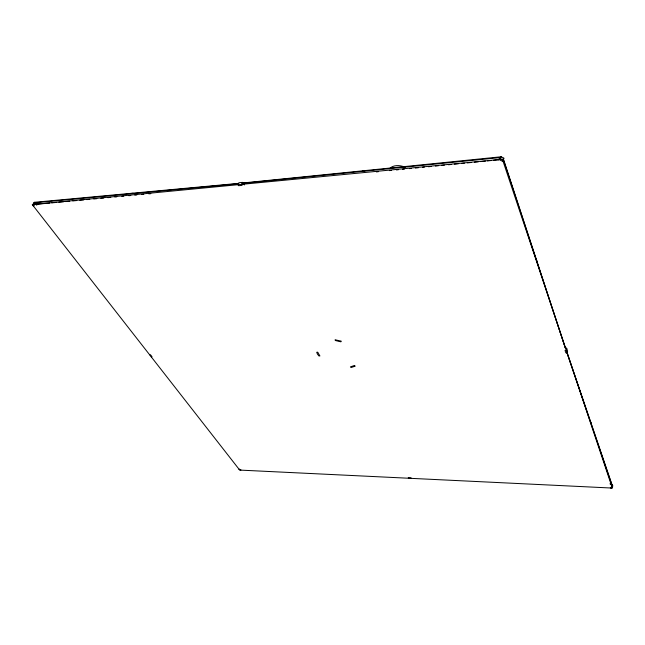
<?xml version="1.0" encoding="UTF-8"?>
<svg xmlns="http://www.w3.org/2000/svg" width="645" height="645" viewBox="0 0 645 645"><rect width="100%" height="100%" fill="white"/><g stroke="black" fill="none" stroke-linecap="round" stroke-linejoin="round"><path stroke-width="0.97" d="M611.678 486.338L611.928 484.508L566.592 351.098M612.524 487.475L611.597 487.031L610.315 487.773L611.234 488.225L612.524 487.475L612.75 485.411L611.928 484.508M503.568 159.525L565.399 348.155L503.463 159.928M566.649 348.244L566.302 350.412L565.028 350.428L565.834 352.823L567.1 352.807L567.455 350.638L566.649 348.244L565.463 347.752M38.192 203.965L35.378 202.877L33.782 206.053L32.645 205.497L34.233 202.312L238.779 183.357M34.233 202.312L32.645 205.497M35.378 202.877L35.032 204.239L36.91 204.965M498.416 159.912L500.456 157.694L499.891 159.895L502.528 161.323L503.866 158.202L501.229 156.775L243.246 182.93L242.439 182.382L238.972 182.72L237.965 184.712L238.545 185.712L242.02 185.381L241.448 184.381L242.439 182.382M493.441 160.299L498.44 159.807L500.625 157.138M499.891 159.895L501.229 156.775M242.351 184.712L243.246 182.93M49.754 203.046L38.748 204.07L35.37 202.764L38.136 203.401M503.253 158.565L503.866 158.202M500.52 157.549L243.06 183.293L244.342 184.986M376.39 171.901L378.389 171.699M389.395 170.611L391.394 170.409M396.401 169.917L398.4 169.716M402.399 169.321L404.407 169.127M409.406 168.627L411.405 168.426M415.404 168.031L418.412 167.732M422.41 167.337L424.41 167.144M428.409 166.741L431.416 166.45M435.415 166.047L438.415 165.749M441.422 165.459L444.421 165.16M448.42 164.765L451.419 164.467M454.427 164.169L458.426 163.774M461.425 163.475L464.424 163.177M467.432 162.879L471.431 162.484M474.43 162.185L478.429 161.79M480.436 161.589L485.435 161.097M487.435 160.895L491.442 160.5M362.716 170.957L365.328 170.699M131.137 193.46L133.201 193.266M35.37 202.764L238.594 183.728M51.753 202.861L56.76 202.393M58.759 202.208L63.758 201.748M65.766 201.562L69.765 201.192M72.764 200.909L76.771 200.539M79.77 200.256L83.777 199.886M86.777 199.611L89.776 199.329M93.783 198.958L96.782 198.684M100.781 198.313L103.789 198.031M107.788 197.66L110.787 197.386M114.794 197.015L116.793 196.822M121.8 196.362L123.8 196.177M128.798 195.709L130.806 195.524M134.805 195.153L136.805 194.967M141.811 194.508L143.811 194.322M148.818 193.855L150.817 193.669M149.664 354.831L150.519 354.823L152.043 356.774L151.188 356.782M36.709 204.771L35.032 204.126L35.604 202.425L37.99 203.352M32.984 204.134L34.129 204.691M500.665 158.976L503.302 160.403M610.106 483.911L611.831 484.959M610.186 483.847L611.887 484.887L566.528 351.509M408.567 478.235L408.253 477.695L411.026 477.832L411.341 478.372M590.618 421.806L591.078 423.16M536.882 260.846L537.519 262.757M389.507 168.692A12.989 9.175 19.3 0 1 405.189 167.313M341.028 341.157L340.866 341.818L335.263 340.487L335.118 339.762L341.028 341.157M239.295 469.213L239.013 469.544L240.948 469.971L239.295 469.213M354.355 365.522L350.412 366.876L351.065 367.553L355.226 366.134L354.355 365.522M502.366 159.234L32.25 204.538L239.706 470.084L612.331 488.072L502.366 159.234M317.711 352.267L316.695 352.283L317.461 354.121L318.904 355.951L319.92 355.943L317.711 352.267"/></g></svg>
